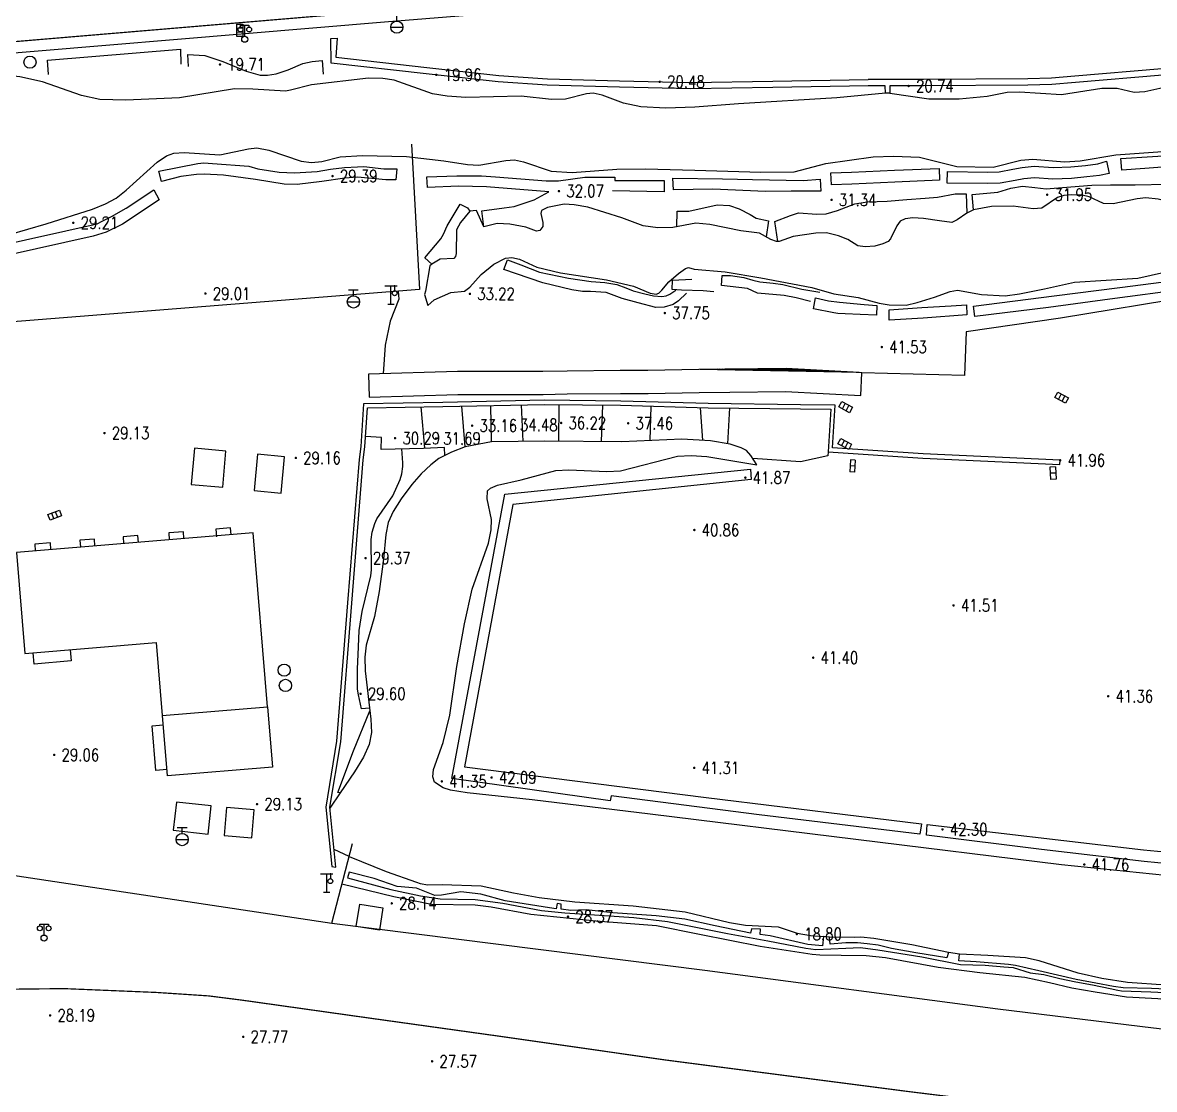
# Model space of a CAD drawing. Extents: x 404846 to 408477, y 3390929 to 3392894.
# Drawn here: x 406167.9 to 406260.6, y 3392261.7 to 3392349 of the extents above; entities that cross this region are included whole.
import ezdxf
from ezdxf.enums import TextEntityAlignment as Align

# ---------------------------------------------------------------- set-up
doc = ezdxf.new("R2010")
doc.units = 0
doc.header["$LTSCALE"] = 0.5
doc.header["$PDSIZE"] = 0.2
doc.layers.get('0').update_dxf_attribs({"linetype": 'CONTINUOUS'})
doc.layers.add('ASSIST', color=7, linetype='CONTINUOUS', plot=False)
for name, color, linetype in [('DLDW', 11, 'CONTINUOUS'), ('DLSS', 4, 'CONTINUOUS'), ('DMTZ', 3, 'CONTINUOUS'), ('FZTZ', 7, 'CONTINUOUS'), ('GCD', 1, 'CONTINUOUS'), ('GXYZ', 2, 'CONTINUOUS'), ('JMD', 6, 'CONTINUOUS'), ('SXSS', 5, 'CONTINUOUS'), ('ZBTZ', 3, 'CONTINUOUS')]:
    doc.layers.add(name, color=color, linetype=linetype)
doc.styles.add('HZ', font='rs.shx', dxfattribs={"width": 0.8, "bigfont": 'hztxt.shx'})
doc.linetypes.add('10411', pattern='A,2,[150,AAA.SHX,S=1,R=0,X=0,Y=1],2,[151,AAA.SHX,S=1,R=0,X=0,Y=3],1e-11', length=4)
doc.linetypes.add('10422', pattern='A,0.75,[150,AAA.SHX,S=0.5,R=0,X=0,Y=0.5],1.5,[177,AAA.SHX,S=1,R=0,X=0,Y=0.4],0.75', length=3)
doc.linetypes.add('1161', pattern='A,0,[149,AAA.SHX,S=0.15,R=0,X=0,Y=0],-1.6', length=1.6)
doc.linetypes.add('444', pattern='A,4.5,[145,AAA.SHX,S=1,R=0,X=0,Y=1],4.5,-0.5,[146,AAA.SHX,S=1,R=0,X=0,Y=0],-0.5', length=10)

# ---------------------------------------------------------------- blocks, each defined once
blk = doc.blocks.new('gc097')
for p, q in [((-0.7, 2), (-0.7, 2.3)), ((-0.7, 2.3), (0.7, 2.3)), ((0, 0.5), (0, 2.3)), ((0.7, 2.3), (0.7, 2))]:
    blk.add_line(p, q)
for centre, radius in [((-0.7, 1.6), 0.4), ((0.73, 1.6), 0.4), ((0, 0), 0.5)]:
    blk.add_circle(centre, radius)
blk = doc.blocks.new('gc063')
for p, q in [((-1, 3), (1, 3)), ((0, 0), (0, 3)), ((0.6, 3), (0.6, 2.2)), ((-0.5, 0), (0.5, 0))]:
    blk.add_line(p, q)
blk.add_circle((0.6, 1.8), 0.4)
blk.add_point((0.6, 3))
blk.add_point((0.6, 3))
blk = doc.blocks.new('GC200')
at = {"linetype": 'Continuous', "const_width": 0.2, "flags": 128}
blk.add_lwpolyline([(-0.1, 0, 1), (0.1, 0, 1)], format="xyb", close=True, dxfattribs=at)
blk = doc.blocks.new('gc188')
blk.add_circle((0, 0), 1)
blk = doc.blocks.new('gc041')
for p, q in [((-1, 0.5), (1, 0.5)), ((-1, -0.5), (-1, 0.5)), ((-0.33, 0.5), (-0.33, -0.5)), ((0.33, 0.5), (0.33, -0.5)), ((1, 0.5), (1, -0.5)), ((1, -0.5), (-1, -0.5))]:
    blk.add_line(p, q)
blk = doc.blocks.new('gc133')
for p, q in [((-0.8, 2), (0.8, 2)), ((0, 1), (0, 2)), ((-1, 0), (1, 0))]:
    blk.add_line(p, q)
blk.add_circle((0, 0), 1)

msp = doc.modelspace()

# ---------------------------------------------------------------- linework, layer by layer
at = {"layer": 'ASSIST', "linetype": 'Continuous', "elevation": 36.775, "flags": 128}
msp.add_lwpolyline([(406236.689, 3392320.345), (406230.474, 3392320.689), (406225.85, 3392320.635), (406223.331, 3392320.617), (406219.154, 3392320.532), (406216.895, 3392320.52), (406212.531, 3392320.483), (406210.556, 3392320.453), (406205.765, 3392320.452), (406203.554, 3392320.451), (406196.277, 3392320.23), (406196.334, 3392318.356), (406203.583, 3392318.576), (406205.766, 3392318.577), (406210.571, 3392318.578), (406212.554, 3392318.609), (406216.908, 3392318.645), (406219.178, 3392318.657), (406223.357, 3392318.742), (406225.868, 3392318.761), (406230.433, 3392318.814), (406236.585, 3392318.473), (406236.689, 3392320.345)], close=True, dxfattribs=at)
at = {"layer": 'ASSIST', "linetype": 'Continuous', "flags": 128}
for points, elevation in [([(406236.138, 3392313.193), (406235.753, 3392313.219)], 41.34), ([(406252.552, 3392312.631), (406252.083, 3392312.612)], 41.526)]:
    msp.add_lwpolyline(points, dxfattribs=dict(at, elevation=elevation))
at = {"layer": 'DLDW', "linetype": 'Continuous'}
for p, q in [((406235.753, 3392313.219), (406235.686, 3392312.221)), ((406236.138, 3392313.193), (406236.071, 3392312.195)), ((406236.104, 3392312.694), (406235.719, 3392312.72)), ((406252.083, 3392312.612), (406252.123, 3392311.613)), ((406252.552, 3392312.631), (406252.592, 3392311.632)), ((406236.071, 3392312.195), (406235.686, 3392312.221)), ((406252.572, 3392312.131), (406252.103, 3392312.112)), ((406252.592, 3392311.632), (406252.123, 3392311.613))]:
    msp.add_line(p, q, dxfattribs=at)
at = {"layer": 'DLSS', "linetype": 'Continuous', "const_width": 0.1, "flags": 128}
for points, elevation in [([(406197.492, 3392350.008), (406157.704, 3392346.659)], 19.271), ([(406127.997, 3392265.931), (406133.824, 3392266.555), (406141.687, 3392267.371), (406148.681, 3392268.137), (406156.836, 3392269.066), (406160.246, 3392269.463), (406165.452, 3392269.844), (406171.355, 3392269.908), (406178.901, 3392269.595)], 28.458), ([(406178.901, 3392269.595), (406183.187, 3392269.31), (406185.907, 3392268.964), (406196.479, 3392267.476)], 28.023), ([(406258.972, 3392259.202), (406240.451, 3392261.484), (406220.643, 3392264.056), (406207.23, 3392265.976), (406196.479, 3392267.476)], 27.357)]:
    msp.add_lwpolyline(points, dxfattribs=dict(at, elevation=elevation))
at = {"layer": 'DMTZ', "linetype": '10422', "flags": 128}
for points, elevation in [([(406170.053, 3392344.771), (406169.988, 3392345.957), (406180.877, 3392346.862), (406180.888, 3392345.627)], 19.88), ([(406181.516, 3392345.443), (406181.476, 3392346.425), (406182.86, 3392346.326), (406184.327, 3392345.832), (406186.241, 3392345.052), (406187.407, 3392344.72), (406187.996, 3392344.716), (406188.702, 3392344.833), (406189.702, 3392345.17), (406190.89, 3392345.683), (406191.647, 3392345.836), (406192.465, 3392345.93), (406192.562, 3392344.797)], 19.861), ([(406201.095, 3392335.53), (406201.038, 3392336.407), (406203.506, 3392336.487), (406205.518, 3392336.472), (406206.678, 3392336.39), (406210.836, 3392336.053), (406211.824, 3392336.079), (406213.982, 3392336.368), (406216.44, 3392336.375), (406216.45, 3392336.103), (406220.495, 3392336.081), (406220.491, 3392335.164), (406216.249, 3392335.241)], 31.491), ([(406205.729, 3392332.286), (406205.548, 3392333.6), (406207.37, 3392333.848), (406208.21, 3392333.963), (406209.833, 3392334.5), (406211.036, 3392335.152), (406205.944, 3392335.566), (406203.645, 3392335.63), (406201.095, 3392335.53)], 31.574), ([(406245.822, 3392333.687), (406245.71, 3392334.948), (406246.904, 3392335.062), (406247.824, 3392335.131), (406248.89, 3392335.458), (406249.833, 3392335.634), (406250.836, 3392335.524), (406251.778, 3392335.421), (406252.44, 3392335.468), (406255.511, 3392335.718), (406257.044, 3392335.749)], 31.955), ([(406257.044, 3392335.749), (406258.177, 3392335.725), (406259.068, 3392335.725), (406261.718, 3392335.804), (406261.734, 3392334.377)], 32.099), ([(406229.808, 3392331.089), (406229.549, 3392332.744), (406230.832, 3392333.216), (406231.48, 3392333.432), (406232.987, 3392333.339), (406233.748, 3392333.354), (406234.692, 3392333.629), (406236.102, 3392334.177), (406237.116, 3392334.354), (406238.75, 3392334.413), (406240.376, 3392334.526), (406241.859, 3392334.659), (406242.865, 3392334.725), (406244.309, 3392335.01), (406245.213, 3392334.994), (406245.268, 3392333.416)], 31.87), ([(406201.464, 3392329.246), (406200.882, 3392329.759), (406202.201, 3392331.325), (406202.415, 3392331.689), (406202.708, 3392332.382), (406203.772, 3392334.16), (406204.393, 3392333.844), (406204.575, 3392333.577)], 30.531), ([(406221.514, 3392332.3), (406221.558, 3392333.588), (406222.516, 3392333.583), (406224.83, 3392334.099), (406225.842, 3392334.035), (406226.636, 3392333.771), (406227.527, 3392333.316), (406228.033, 3392333.005), (406229.023, 3392332.796), (406228.841, 3392331.466)], 31.615), ([(406222.326, 3392326.879), (406221.662, 3392326.233), (406221.227, 3392325.942), (406220.483, 3392325.724), (406219.796, 3392325.69), (406218.358, 3392326.069), (406217.057, 3392326.441), (406215.745, 3392326.911), (406214.445, 3392327.007), (406213.787, 3392327.009), (406212.919, 3392327.149), (406210.541, 3392327.713), (406208.393, 3392328.457), (406207.364, 3392328.791), (406207.665, 3392329.6), (406208.757, 3392329.198), (406210.276, 3392328.59), (406212.658, 3392328.097), (406214.516, 3392327.827), (406215.624, 3392327.732), (406216.618, 3392327.576), (406217.342, 3392327.29), (406217.943, 3392327.066), (406218.915, 3392326.821), (406219.608, 3392326.64), (406220.294, 3392326.591), (406220.641, 3392326.637), (406220.96, 3392326.786), (406221.438, 3392327.1)], 37.405), ([(406232.47, 3392326.183), (406231.286, 3392326.476), (406230.323, 3392326.688), (406228.138, 3392326.868), (406227.303, 3392327.242), (406225.187, 3392327.501), (406225.249, 3392328.312), (406225.933, 3392328.311), (406227.005, 3392328.154), (406227.76, 3392327.917), (406228.334, 3392327.782), (406229.421, 3392327.677), (406230.194, 3392327.569), (406231.758, 3392327.202), (406233.251, 3392326.936)], 40.464), ([(406224.549, 3392326.981), (406223.692, 3392327.046), (406221.908, 3392327.121), (406221.143, 3392327.157), (406221.166, 3392327.925), (406222.743, 3392328.004)], 39.297), ([(406200.882, 3392314.161), (406200.582, 3392317.552)], 31.635), ([(406204.198, 3392314.294), (406203.904, 3392317.616)], 33.04), ([(406206.351, 3392314.68), (406206.29, 3392317.664)], 34.145), ([(406208.94, 3392314.716), (406208.811, 3392317.715)], 35.353), ([(406211.864, 3392314.733), (406211.895, 3392317.741)], 36.217), ([(406215.356, 3392314.708), (406215.463, 3392317.705)], 37.308), ([(406219.336, 3392314.797), (406219.416, 3392317.62)], 38.092), ([(406223.657, 3392314.801), (406223.477, 3392317.504)], 38.911), ([(406202.516, 3392313.568), (406202.492, 3392314.217), (406200.784, 3392314.157), (406197.299, 3392314.056), (406197.329, 3392315.048), (406196.038, 3392315.13)], 30.942), ([(406196.35, 3392292.877), (406195.7, 3392292.824), (406195.462, 3392293.973), (406195.38, 3392294.445), (406195.382, 3392296.07), (406195.456, 3392297.89), (406195.495, 3392299.229), (406195.745, 3392300.8), (406196.459, 3392303.715), (406196.512, 3392304.214), (406196.48, 3392306.685), (406196.565, 3392307.288), (406196.779, 3392308.012), (406196.962, 3392308.378), (406198.255, 3392310.278), (406198.874, 3392311.597), (406199.005, 3392312.06), (406199.083, 3392312.682), (406199.085, 3392312.978), (406198.995, 3392314.105)], 29.764), ([(406228.273, 3392284.152), (406216.134, 3392285.685), (406216.063, 3392285.28), (406203.096, 3392287.118), (406207.438, 3392310.415), (406227.554, 3392312.451), (406227.624, 3392311.614), (406208.098, 3392309.551), (406204.141, 3392288.086), (406223.927, 3392285.554)], 42.083), ([(406193.948, 3392285.931), (406193.764, 3392285.958), (406195.054, 3392289.395), (406196.373, 3392292.671)], 29.492), ([(406223.927, 3392285.554), (406236.432, 3392284.021), (406241.568, 3392283.401), (406241.423, 3392282.548), (406228.273, 3392284.152)], 42.161), ([(406232.609, 3392272.704), (406228.36, 3392273.355), (406223.386, 3392274.341), (406219.869, 3392275.056), (406214.891, 3392275.429), (406209.564, 3392275.975), (406206.309, 3392276.584), (406205.01, 3392276.752), (406201.418, 3392276.785), (406198.347, 3392277.418), (406194.097, 3392278.467)], 28.469)]:
    msp.add_lwpolyline(points, dxfattribs=dict(at, elevation=elevation))
at = {"layer": 'DMTZ', "linetype": '10411', "flags": 128}
for points, elevation in [([(406239.268, 3392338.084), (406241.404, 3392337.995), (406241.404, 3392337.995), (406244.455, 3392337.252), (406247.435, 3392337.196), (406249.7, 3392337.769), (406250.692, 3392337.848), (406253.265, 3392337.613), (406254.56, 3392337.711), (406257.47, 3392338.183), (406262.08, 3392338.532), (406265.082, 3392338.847), (406268.061, 3392338.782), (406269.89, 3392338.892), (406272.394, 3392339.189), (406275.561, 3392339.651), (406277.117, 3392339.59)], 31.334), ([(406109.392, 3392296.709), (406113.878, 3392297.579), (406120.612, 3392297.562), (406126.562, 3392297.689), (406133.995, 3392297.891), (406139.408, 3392298.159), (406141.172, 3392298.257), (406142.217, 3392298.423), (406142.814, 3392298.659), (406143.289, 3392299.114), (406143.524, 3392299.477), (406143.762, 3392300.09), (406144.134, 3392302.04), (406144.235, 3392303.663), (406144.179, 3392306.653), (406143.965, 3392314.089), (406144.26, 3392318.32), (406143.628, 3392318.949), (406143.374, 3392319.806), (406143.311, 3392320.801), (406143.497, 3392321.685), (406143.755, 3392322.284), (406144.039, 3392322.551), (406144.604, 3392322.849), (406147.181, 3392323.689), (406148.498, 3392324.37), (406149.17, 3392324.938), (406149.458, 3392325.356), (406149.541, 3392325.775), (406149.575, 3392327.029), (406149.738, 3392327.387), (406150.588, 3392327.779), (406152.603, 3392328.844), (406153.353, 3392329.142), (406154.922, 3392329.369), (406158.1, 3392329.706), (406160.533, 3392330.139), (406163.584, 3392330.824), (406166.872, 3392331.672), (406169.878, 3392332.554), (406173.657, 3392333.752), (406174.723, 3392334.181), (406175.603, 3392334.642), (406176.436, 3392335.298), (406178.954, 3392337.598), (406179.74, 3392338.112), (406180.34, 3392338.335), (406181.179, 3392338.386), (406184.087, 3392338.206), (406186.43, 3392338.691), (406187.117, 3392338.766), (406188.112, 3392338.581), (406190.769, 3392337.679), (406191.613, 3392337.554), (406192.456, 3392337.661), (406193.963, 3392338.039)], 28.123), ([(406193.963, 3392338.039), (406195.775, 3392338.145), (406199.39, 3392338.062), (406202.451, 3392337.707), (406204.384, 3392337.396), (406205.299, 3392337.344), (406207.512, 3392337.741), (406208.23, 3392337.784), (406208.972, 3392337.625), (406211.23, 3392336.861), (406212.965, 3392336.752), (406216.609, 3392337.008), (406218.968, 3392337.037), (406222.99, 3392336.928), (406228.407, 3392336.778), (406231.149, 3392336.815), (406233.717, 3392337.488), (406237.619, 3392338.04), (406239.268, 3392338.084)], 30.498), ([(406201.139, 3392325.854), (406201.645, 3392326.315), (406203.01, 3392326.933), (406204.147, 3392327.039), (406204.578, 3392327.37), (406205.492, 3392328.393), (406206.539, 3392329.248), (406207.49, 3392329.738), (406208.022, 3392329.774), (406208.634, 3392329.637), (406210.069, 3392329.007), (406212.009, 3392328.525), (406215.766, 3392327.97), (406217.97, 3392327.444), (406219.344, 3392326.862), (406219.819, 3392326.79), (406220.058, 3392326.868), (406220.31, 3392327.115), (406220.882, 3392327.787), (406221.67, 3392328.471), (406222.238, 3392328.878), (406222.491, 3392328.958), (406222.956, 3392328.827), (406225.487, 3392328.618), (406228.413, 3392328.11), (406232.588, 3392327.334), (406234.391, 3392326.818), (406236.368, 3392326.519), (406238.088, 3392326.041), (406238.908, 3392325.902), (406240.296, 3392325.891), (406241.215, 3392326.088), (406242.641, 3392326.542), (406243.918, 3392327.001), (406244.518, 3392327.117), (406246.485, 3392326.747), (406248.422, 3392326.657), (406249.602, 3392326.817), (406251.631, 3392327.233), (406254.086, 3392327.768), (406259.289, 3392328.104), (406262.565, 3392328.818), (406263.716, 3392328.981), (406267.087, 3392328.831), (406269.911, 3392328.912), (406271.883, 3392329.241), (406273.719, 3392329.929), (406274.429, 3392330.177)], 38.568), ([(406219.354, 3392284.197), (406209.682, 3392285.369), (406204.34, 3392285.946), (406203.001, 3392286.156), (406202.393, 3392286.355), (406201.686, 3392286.803), (406201.539, 3392287.24), (406201.608, 3392287.857), (406202.377, 3392290.064), (406202.922, 3392292.307), (406203.513, 3392296.292), (406204.13, 3392299.785), (406204.775, 3392302.613), (406206.091, 3392306.399), (406206.324, 3392307.49), (406206.35, 3392308.34), (406205.986, 3392310.033), (406206.02, 3392310.669), (406206.268, 3392310.898), (406206.847, 3392311.141), (406208.783, 3392311.576), (406211.616, 3392312.344), (406212.693, 3392312.407), (406215.803, 3392312.263), (406216.922, 3392312.304), (406221.582, 3392313.527), (406222.698, 3392313.574), (406223.984, 3392313.483), (406228.069, 3392312.811)], 41.368), ([(406268.997, 3392278.405), (406253.043, 3392280.054), (406219.354, 3392284.197)], 41.798)]:
    msp.add_lwpolyline(points, dxfattribs=dict(at, elevation=elevation))
at = {"layer": 'DMTZ', "linetype": '10422', "flags": 128}
for points, elevation in [([(406268.732, 3392337.447), (406263.73, 3392337.366), (406259.861, 3392337.073), (406257.963, 3392336.943), (406257.884, 3392337.888), (406263.087, 3392338.216), (406267.581, 3392338.458), (406268.743, 3392338.429), (406268.732, 3392337.447)], 31.865), ([(406179.09, 3392336.852), (406182.291, 3392337.474), (406182.785, 3392337.531), (406183.505, 3392337.482), (406186.457, 3392337.254), (406187.203, 3392337.039), (406188.965, 3392336.771), (406190.216, 3392336.712), (406192.078, 3392336.821), (406193.156, 3392337.033), (406194.319, 3392337.15), (406195.359, 3392337.205), (406195.883, 3392337.242), (406197.525, 3392337.048), (406198.586, 3392337.061), (406198.512, 3392336.155), (406197.688, 3392336.135), (406195.376, 3392336.362), (406194.33, 3392336.286), (406192.454, 3392336), (406190.425, 3392335.762), (406189.372, 3392335.803), (406187.011, 3392336.183), (406184.399, 3392336.518), (406182.812, 3392336.617), (406182.188, 3392336.578), (406180.91, 3392336.409), (406179.325, 3392336.02), (406179.09, 3392336.852)], 29.548), ([(406243.681, 3392336.822), (406246.99, 3392336.786), (406247.913, 3392336.812), (406249.054, 3392337.01), (406249.815, 3392337.159), (406250.792, 3392337.264), (406252.339, 3392337.148), (406253.792, 3392337.201), (406254.995, 3392337.334), (406256.003, 3392337.447), (406256.712, 3392337.667), (406256.924, 3392336.656), (406256.138, 3392336.516), (406255.099, 3392336.399), (406253.861, 3392336.262), (406252.32, 3392336.206), (406250.807, 3392336.32), (406249.956, 3392336.228), (406249.225, 3392336.085), (406248.007, 3392335.874), (406246.999, 3392335.846), (406243.671, 3392335.882), (406243.681, 3392336.822)], 31.894), ([(406243.048, 3392336.108), (406239.393, 3392335.96), (406235.864, 3392335.802), (406234.18, 3392335.739), (406234.144, 3392336.709), (406235.824, 3392336.772), (406239.352, 3392336.93), (406243.008, 3392337.079), (406243.048, 3392336.108)], 31.846), ([(406233.312, 3392335.22), (406230.897, 3392335.217), (406228.796, 3392335.191), (406224.462, 3392335.388), (406221.25, 3392335.336), (406221.185, 3392336.288), (406225.257, 3392336.238), (406227.723, 3392336.188), (406231.879, 3392336.097), (406233.264, 3392336.192), (406233.312, 3392335.22)], 31.663), ([(406179.137, 3392334.516), (406176.116, 3392332.509), (406174.773, 3392331.872), (406173.717, 3392331.546), (406159.53, 3392328.364), (406159.274, 3392329.225), (406164.859, 3392330.491), (406171.479, 3392331.975), (406174.041, 3392332.554), (406174.464, 3392332.75), (406175.211, 3392333.146), (406176.436, 3392333.822), (406178.678, 3392335.327), (406179.137, 3392334.516)], 29.73), ([(406245.824, 3392325.81), (406252.418, 3392326.641), (406257.814, 3392327.326), (406263.11, 3392328.021), (406263.188, 3392327.186), (406256.983, 3392326.363), (406251.956, 3392325.701), (406245.931, 3392324.949), (406245.824, 3392325.81)], 42.441), ([(406237.873, 3392325.071), (406236.541, 3392325.113), (406235.321, 3392325.18), (406234.717, 3392325.203), (406234.389, 3392325.245), (406232.708, 3392325.571), (406232.89, 3392326.474), (406233.955, 3392326.245), (406234.854, 3392326.129), (406236.868, 3392325.944), (406237.908, 3392325.863), (406237.873, 3392325.071)], 41.825), ([(406238.923, 3392325.5), (406241.584, 3392325.682), (406243.994, 3392325.839), (406245.25, 3392325.91), (406245.279, 3392325.093), (406241.697, 3392324.822), (406238.907, 3392324.646), (406238.923, 3392325.5)], 42.408), ([(406264.268, 3392279.872), (406259.813, 3392280.319), (406251.4, 3392281.313), (406241.98, 3392282.472), (406242.035, 3392283.337), (406253.21, 3392282.036), (406259.747, 3392281.283), (406264.344, 3392280.835), (406264.268, 3392279.872)], 42.094)]:
    msp.add_lwpolyline(points, close=True, dxfattribs=dict(at, elevation=elevation))
at = {"layer": 'FZTZ', "linetype": 'Continuous', "flags": 128}
for points, elevation in [([(406184.331, 3392310.971), (406184.596, 3392313.931), (406182.021, 3392314.161), (406181.756, 3392311.201), (406184.331, 3392310.971)], 29.755), ([(406189.126, 3392310.497), (406189.391, 3392313.473), (406187.169, 3392313.67), (406186.904, 3392310.695), (406189.126, 3392310.497)], 29.703), ([(406183.388, 3392284.874), (406180.532, 3392285.188), (406180.278, 3392282.873), (406183.133, 3392282.559), (406183.388, 3392284.874)], 29.59), ([(406184.442, 3392282.457), (406186.717, 3392282.264), (406186.911, 3392284.553), (406184.636, 3392284.746), (406184.442, 3392282.457)], 29.627)]:
    msp.add_lwpolyline(points, close=True, dxfattribs=dict(at, elevation=elevation))
at = {"layer": 'JMD', "linetype": 'Continuous'}
for p, q in [((406225.85, 3392320.635), (406223.331, 3392320.617)), ((406236.465, 3392320.357), (406223.422, 3392320.618)), ((406235.966, 3392320.385), (406223.624, 3392320.619)), ((406235.466, 3392320.413), (406223.827, 3392320.621)), ((406234.967, 3392320.44), (406224.029, 3392320.622)), ((406234.468, 3392320.468), (406224.231, 3392320.623)), ((406233.969, 3392320.496), (406224.434, 3392320.625)), ((406233.469, 3392320.523), (406224.636, 3392320.626)), ((406232.97, 3392320.551), (406224.838, 3392320.628)), ((406232.471, 3392320.578), (406225.041, 3392320.629)), ((406231.972, 3392320.606), (406225.243, 3392320.631)), ((406231.472, 3392320.634), (406225.445, 3392320.632)), ((406230.973, 3392320.661), (406225.648, 3392320.634)), ((406230.474, 3392320.689), (406225.85, 3392320.635)), ((406236.689, 3392320.345), (406230.474, 3392320.689))]:
    msp.add_line(p, q, dxfattribs=at)
at = {"layer": 'JMD', "linetype": '444', "flags": 128}
for points, elevation in [([(406199.784, 3392339.072), (406200.438, 3392327.171), (406157.522, 3392323.767), (406148.514, 3392318.441), (406149.335, 3392291.073)], 31.317), ([(406149.335, 3392291.073), (406149.533, 3392281.9), (406168.053, 3392279.068)], 31.559), ([(406168.053, 3392279.068), (406193.275, 3392275.265), (406194.95, 3392281.79)], 31.568)]:
    msp.add_lwpolyline(points, dxfattribs=dict(at, elevation=elevation))
at = {"layer": 'JMD', "linetype": 'Continuous', "flags": 128}
for points, elevation in [([(406185.016, 3392307.081), (406184.97, 3392307.64), (406183.775, 3392307.542), (406183.826, 3392306.922)], 33.899), ([(406173.864, 3392306.164), (406173.818, 3392306.723), (406172.623, 3392306.624), (406172.669, 3392306.065)], 33.836), ([(406177.43, 3392306.457), (406177.384, 3392307.016), (406176.164, 3392306.916), (406176.21, 3392306.357)], 33.836), ([(406181.159, 3392306.764), (406181.113, 3392307.323), (406179.906, 3392307.224), (406179.952, 3392306.664)], 33.861), ([(406170.266, 3392305.867), (406170.22, 3392306.427), (406168.936, 3392306.321), (406168.982, 3392305.762)], 33.836), ([(406171.842, 3392297.668), (406171.918, 3392296.742), (406168.883, 3392296.493), (406168.807, 3392297.418)], 32.619), ([(406188.009, 3392292.978), (406188.415, 3392288.048), (406179.806, 3392287.34), (406179.401, 3392292.27)], 34.6), ([(406179.764, 3392287.852), (406178.852, 3392287.777), (406178.552, 3392291.428), (406179.464, 3392291.503)], 33.154)]:
    msp.add_lwpolyline(points, dxfattribs=dict(at, elevation=elevation))
for points, elevation in [([(406188.009, 3392292.978), (406186.837, 3392307.231), (406167.446, 3392305.635), (406168.127, 3392297.362), (406178.881, 3392298.247), (406179.373, 3392292.267), (406188.009, 3392292.978)], 37.844), ([(406197.458, 3392276.521), (406197.165, 3392274.694), (406195.271, 3392274.998), (406195.564, 3392276.825), (406197.458, 3392276.521)], 30.451)]:
    msp.add_lwpolyline(points, close=True, dxfattribs=dict(at, elevation=elevation))
at = {"layer": 'SXSS', "linetype": 'Continuous', "flags": 128}
for points, elevation in [([(406237.212, 3392343.84), (406229.399, 3392343.707), (406222.684, 3392343.593), (406216.827, 3392343.732), (406210.903, 3392343.889), (406206.905, 3392344.164), (406201.001, 3392344.839), (406193.203, 3392345.702), (406193.175, 3392347.71), (406193.713, 3392347.759), (406193.595, 3392346.185), (406201.06, 3392345.359), (406206.953, 3392344.686), (406210.928, 3392344.412), (406216.84, 3392344.256), (406222.686, 3392344.117), (406229.39, 3392344.231), (406237.203, 3392344.364)], 20.184), ([(406278.768, 3392345.824), (406274.94, 3392346.149), (406272.806, 3392346.133), (406268.816, 3392345.819), (406261.258, 3392345.245), (406254.123, 3392344.648), (406252.204, 3392344.471), (406250.271, 3392344.43), (406241.737, 3392344.358), (406237.203, 3392344.364)], 21.301), ([(406278.723, 3392345.302), (406274.92, 3392345.625), (406272.829, 3392345.61), (406268.856, 3392345.297), (406261.299, 3392344.723), (406254.169, 3392344.126), (406252.234, 3392343.948), (406250.279, 3392343.906), (406241.739, 3392343.834), (406238.979, 3392343.837), (406238.982, 3392343.235), (406238.606, 3392343.239), (406238.598, 3392343.838), (406237.202, 3392343.84)], 21.119), ([(406229.183, 3392274.219), (406228.357, 3392274.332), (406228.373, 3392274.766), (406227.642, 3392274.815), (406227.546, 3392274.442), (406224.655, 3392275.041), (406222.192, 3392275.6), (406219.829, 3392275.878), (406216.292, 3392276.119), (406214.104, 3392276.356), (406212.85, 3392276.305), (406212.053, 3392276.402), (406212.063, 3392276.822), (406211.729, 3392276.884), (406211.645, 3392276.452), (406211.104, 3392276.518), (406207.459, 3392277.103), (406205.474, 3392277.64), (406203.834, 3392277.833), (406202.259, 3392277.557), (406201.703, 3392277.539), (406200.201, 3392278.139), (406198.606, 3392278.281), (406196.727, 3392278.922), (406194.676, 3392279.453), (406194.552, 3392278.975), (406198.107, 3392278.034), (406200.529, 3392277.504), (406202.128, 3392277.265), (406204.999, 3392277.204), (406207.266, 3392276.911), (406210.439, 3392276.313), (406212.354, 3392276.116), (406217.996, 3392275.72), (406220.759, 3392275.401), (406225.672, 3392274.431), (406228.973, 3392273.818)], 28.402), ([(406228.973, 3392273.818), (406232.103, 3392273.23), (406232.912, 3392273.125), (406235.365, 3392273.209), (406236.581, 3392273.265), (406237.992, 3392273.079), (406241.582, 3392272.504), (406244.77, 3392271.89), (406246.77, 3392271.823), (406248.3, 3392271.703), (406249.085, 3392271.628), (406250.473, 3392271.209), (406251.573, 3392271.055), (406252.891, 3392270.729), (406254.2, 3392270.467)], 27.95), ([(406254.226, 3392270.662), (406251.186, 3392271.367), (406249.265, 3392271.812), (406248.696, 3392271.893), (406246.043, 3392272.108), (406244.615, 3392272.197), (406244.673, 3392272.738), (406243.768, 3392272.876), (406243.627, 3392272.434), (406241.101, 3392272.828), (406239.108, 3392273.205), (406238.004, 3392273.459), (406237.128, 3392273.588), (406236.316, 3392273.655), (406235.355, 3392273.645), (406234.087, 3392273.539), (406234.028, 3392274.132), (406233.544, 3392274.174), (406233.461, 3392273.408), (406232.262, 3392273.518), (406229.183, 3392274.219)], 28.107), ([(406262.776, 3392269.815), (406260.393, 3392269.905), (406258.095, 3392269.969), (406257.298, 3392270.081), (406255.836, 3392270.362), (406254.226, 3392270.662)], 27.446), ([(406254.2, 3392270.467), (406255.58, 3392270.215), (406257.029, 3392269.93), (406257.643, 3392269.781), (406257.948, 3392269.731), (406260.358, 3392269.64), (406262.652, 3392269.523)], 27.299)]:
    msp.add_lwpolyline(points, dxfattribs=dict(at, elevation=elevation))
at = {"layer": 'SXSS', "linetype": 'Continuous', "elevation": 35.103, "flags": 128}
msp.add_lwpolyline([(406252.92, 3392313.182), (406241.699, 3392313.697), (406241.705, 3392313.697), (406234.271, 3392314.185), (406234.483, 3392317.684), (406231.653, 3392317.732), (406224.101, 3392317.823), (406216.93, 3392318.027), (406210.691, 3392318.09), (406202.352, 3392317.921), (406195.87, 3392317.802), (406195.649, 3392314.307), (406195.506, 3392313.249), (406194.562, 3392301.501), (406193.663, 3392290.163), (406192.763, 3392284.772), (406193.274, 3392279.923), (406193.594, 3392279.861), (406193.102, 3392284.762), (406193.997, 3392290.122), (406194.897, 3392301.474), (406195.84, 3392313.213), (406195.984, 3392314.274), (406196.186, 3392317.472), (406202.359, 3392317.585), (406210.693, 3392317.753), (406216.924, 3392317.691), (406224.094, 3392317.486), (406231.648, 3392317.396), (406234.126, 3392317.354), (406233.914, 3392313.871), (406241.683, 3392313.361), (406252.905, 3392312.846), (406252.92, 3392313.182)], close=True, dxfattribs=at)
at = {"layer": 'ZBTZ', "linetype": '1161', "flags": 128}
for points, elevation in [([(406241.299, 3392352.724), (406218.909, 3392350.785), (406197.571, 3392349.072), (406157.783, 3392345.722), (406114.128, 3392341.899), (406071.435, 3392338.298), (406032.315, 3392335.109), (406026.908, 3392334.749)], 19.37), ([(406191.589, 3392343.927), (406189.871, 3392343.502), (406189.476, 3392343.399), (406186.805, 3392343.586), (406185.288, 3392343.59), (406180.794, 3392342.855), (406176.396, 3392342.665), (406174.257, 3392342.722), (406172.769, 3392343.068), (406169.57, 3392344.177), (406167.72, 3392344.587), (406166.004, 3392344.782), (406164.509, 3392344.594), (406161.688, 3392343.86), (406157.441, 3392342.86), (406154.482, 3392342.527), (406152.502, 3392342.147), (406151.694, 3392341.885), (406151.184, 3392341.631), (406149.93, 3392340.718), (406149.545, 3392340.677), (406149.085, 3392340.773), (406146.887, 3392341.623), (406146.482, 3392341.655), (406146.263, 3392341.59), (406145.09, 3392340.291), (406144.769, 3392340.121), (406144.478, 3392340.198), (406143.472, 3392340.758), (406142.424, 3392340.792), (406142.136, 3392339.437), (406142.196, 3392334.637), (406142.426, 3392331.674), (406142.715, 3392329.674), (406142.706, 3392328.612), (406142.175, 3392327.056), (406141.205, 3392325.94)], 20.224), ([(406234.634, 3392342.864), (406226.581, 3392342.379), (406222.986, 3392342.101), (406220.611, 3392342.028), (406218.565, 3392342.137), (406217.144, 3392342.432), (406215.417, 3392343.094), (406214.679, 3392343.256), (406214.123, 3392343.191), (406212.408, 3392342.743), (406211.253, 3392342.738), (406208.781, 3392343), (406204.253, 3392342.9), (406202.72, 3392343.01), (406201.517, 3392343.194), (406198.379, 3392344.303), (406197.447, 3392344.46), (406196.272, 3392344.463), (406191.589, 3392343.927)], 20.607), ([(406238.982, 3392343.235), (406242.157, 3392342.792), (406244.662, 3392342.783), (406246.956, 3392343.003), (406248.587, 3392343.332), (406249.587, 3392343.364), (406253.021, 3392343.137), (406256.33, 3392343.651), (406257.583, 3392343.668), (406258.989, 3392343.336), (406259.855, 3392343.38), (406261.815, 3392343.826), (406262.51, 3392343.915), (406264.469, 3392343.693), (406265.203, 3392343.688), (406266.785, 3392344.099), (406268.845, 3392343.868), (406270.123, 3392344.228), (406270.582, 3392344.146), (406271.803, 3392343.713), (406272.211, 3392343.717), (406272.594, 3392343.948), (406273.088, 3392344.28), (406273.663, 3392344.385), (406274.953, 3392344.343), (406276.353, 3392344.589), (406276.82, 3392344.476), (406277.941, 3392344.02), (406279.6, 3392343.915)], 21.769), ([(406238.606, 3392343.239), (406234.634, 3392342.864)], 20.683), ([(406274.899, 3392334.876), (406273.594, 3392334.834), (406270.553, 3392334.422), (406267.828, 3392334.471), (406266.709, 3392334.291), (406265.424, 3392333.564), (406264.972, 3392333.393), (406264.208, 3392333.494), (406262.587, 3392334.136), (406261.734, 3392334.377), (406260.937, 3392334.552), (406259.94, 3392334.675), (406259.223, 3392334.602), (406257.253, 3392334.195), (406256.461, 3392334.212), (406255.289, 3392334.753), (406254.726, 3392334.882), (406253.887, 3392334.923), (406253.235, 3392334.859), (406252.711, 3392334.709), (406251.427, 3392333.832), (406250.71, 3392333.764), (406249.068, 3392334.004), (406247.299, 3392333.973), (406245.822, 3392333.687), (406245.268, 3392333.416), (406244.487, 3392332.864), (406244.042, 3392332.645), (406243.046, 3392332.796), (406241.735, 3392332.99), (406240.849, 3392333.032), (406240.237, 3392332.967), (406239.804, 3392332.776), (406239.539, 3392332.394), (406239.027, 3392331.329), (406238.829, 3392331.096), (406238.405, 3392330.893), (406237.736, 3392330.715), (406236.942, 3392330.665), (406236.361, 3392330.745), (406235.539, 3392331.258), (406234.758, 3392331.562), (406233.779, 3392331.797), (406232.908, 3392331.79), (406231.046, 3392331.496), (406229.903, 3392331.089), (406229.681, 3392331.089), (406229.217, 3392331.248), (406228.308, 3392331.773), (406226.774, 3392331.975), (406224.232, 3392332.497), (406223.084, 3392332.598), (406221.199, 3392332.24), (406219.974, 3392332.222), (406218.778, 3392332.367), (406217.031, 3392333.025), (406214.226, 3392333.899), (406213.11, 3392334.108), (406212.301, 3392334.151), (406210.927, 3392333.886), (406210.446, 3392333.635), (406210.382, 3392333.379), (406210.555, 3392332.641), (406210.552, 3392332.334), (406210.298, 3392331.988), (406210.029, 3392331.939), (406209.164, 3392332.258), (406207.837, 3392332.521), (406206.796, 3392332.573), (406205.729, 3392332.286), (406205.129, 3392333.649), (406204.575, 3392333.577), (406203.796, 3392332.654), (406203.491, 3392332.064), (406203.456, 3392330.12), (406203.395, 3392329.859), (406203.271, 3392329.704), (406202.136, 3392329.643), (406201.464, 3392329.246), (406201.308, 3392329.117), (406200.941, 3392327.03), (406200.853, 3392326.75), (406201.139, 3392325.854)], 31.947), ([(406198.689, 3392327.032), (406198.76, 3392326.373), (406198.048, 3392324.571), (406197.626, 3392322.609), (406197.476, 3392320.266)], 29.405), ([(406263.892, 3392326.619), (406252.938, 3392324.811), (406245.223, 3392323.69), (406245.095, 3392320.113), (406236.689, 3392320.345)], 41.916), ([(406225.699, 3392314.521), (406225.867, 3392317.465)], 39.408), ([(406228.069, 3392312.811), (406227.59, 3392313.573), (406227.234, 3392313.977), (406226.793, 3392314.207), (406225.891, 3392314.489), (406224.275, 3392314.761), (406221.945, 3392314.91), (406217.018, 3392314.697), (406210.721, 3392314.741), (406206.351, 3392314.68), (406204.198, 3392314.294), (406203.073, 3392313.855), (406202.027, 3392313.315), (406201.371, 3392312.814), (406200.586, 3392312.068), (406199.815, 3392311.19), (406198.952, 3392310.032), (406198.302, 3392308.995), (406197.877, 3392308.073), (406197.686, 3392307.097), (406197.509, 3392305.067), (406197.156, 3392302.439), (406196.751, 3392300.394), (406196.079, 3392298.032), (406195.982, 3392297.063), (406196.006, 3392295.948), (406196.451, 3392291.968), (406196.518, 3392290.875), (406196.322, 3392289.914), (406195.855, 3392288.869), (406195.134, 3392287.662), (406193.948, 3392285.931), (406193.11, 3392284.681)], 32.624), ([(406233.914, 3392313.871), (406233.905, 3392313.536), (406231.645, 3392313.057), (406227.738, 3392313.338)], 40.994), ([(406194.679, 3392280.733), (406193.449, 3392281.302)], 29.089), ([(406194.679, 3392280.733), (406197.723, 3392279.489), (406200.197, 3392278.621), (406200.516, 3392278.505), (406201.143, 3392278.42), (406202.305, 3392278.449), (406205.491, 3392278.334), (406208.156, 3392277.743), (406210.252, 3392277.384), (406213.164, 3392277.013), (406217.96, 3392276.677), (406222.211, 3392276.207), (406225.848, 3392275.336), (406227.144, 3392275.114), (406229.836, 3392274.96), (406231.391, 3392274.454), (406232.471, 3392274.267), (406233.544, 3392274.174)], 28.502), ([(406193.275, 3392275.265), (406223.813, 3392271.409), (406247.806, 3392268.244), (406260.559, 3392266.71), (406296.912, 3392262.47), (406302.739, 3392261.815)], 27.539), ([(406243.768, 3392272.876), (406240.773, 3392273.501), (406237.672, 3392274.026), (406236.586, 3392274.115), (406236.045, 3392274.097), (406234.028, 3392274.132)], 28.12), ([(406253.873, 3392269.932), (406252.043, 3392270.371), (406250.036, 3392270.807), (406246.349, 3392271.206), (406242.93, 3392271.649), (406238.616, 3392272.419), (406237.024, 3392272.604), (406234.992, 3392272.623), (406233.237, 3392272.66), (406232.609, 3392272.704)], 27.907), ([(406264.359, 3392270.096), (406261.576, 3392270.18), (406258.449, 3392270.419), (406256.322, 3392270.742), (406254.394, 3392271.161), (406251.21, 3392272.193), (406250.084, 3392272.437), (406247.007, 3392272.623), (406244.673, 3392272.738)], 27.918), ([(406304.224, 3392264.881), (406303.33, 3392264.866), (406299.293, 3392265.214), (406297.465, 3392265.418), (406293.808, 3392265.969), (406291.332, 3392265.851), (406290.763, 3392265.877), (406290.099, 3392266.087), (406289.454, 3392266.445), (406288.686, 3392266.65), (406281.913, 3392268.088), (406280.326, 3392268.359), (406279.2, 3392268.344), (406276.609, 3392268.371), (406276.051, 3392268.458), (406274.593, 3392268.805), (406272.557, 3392269.207), (406271.889, 3392269.265), (406271.487, 3392269.2), (406270.275, 3392268.817), (406269.881, 3392268.775), (406267.509, 3392268.824), (406265.196, 3392268.65), (406264.032, 3392268.714), (406260.935, 3392269.084), (406258.363, 3392269.198), (406255.79, 3392269.62), (406253.873, 3392269.932)], 27.189)]:
    msp.add_lwpolyline(points, dxfattribs=dict(at, elevation=elevation))

# ---------------------------------------------------------------- block references
at = {"layer": 'DLDW', "linetype": 'Continuous', "xscale": 0.5, "yscale": 0.5}
for p in [(406186.133, 3392347.662, 19.604), (406169.704, 3392274.043, 31.36)]:
    msp.add_blockref('gc097', p, dxfattribs=at)
at = {"layer": 'DLSS', "linetype": 'Continuous', "xscale": 0.5, "yscale": 0.5}
for p in [(406198.114, 3392325.961, 29.348), (406192.847, 3392277.815, 29.291)]:
    msp.add_blockref('gc063', p, dxfattribs=at)
at = {"layer": 'GCD', "linetype": 'Continuous'}
ref = msp.add_blockref('GC200', (406184.109, 3392345.602, 19.71), dxfattribs=dict(at, xscale=0.5, yscale=0.5, zscale=0.5))
ref.add_attrib('height', '19.71', dxfattribs={"linetype": 'Continuous', "height": 1, "style": 'HZ', "width": 0.8}).set_placement((406184.709, 3392345.602, 19.71), align=Align.MIDDLE_LEFT)
ref = msp.add_blockref('GC200', (406201.836, 3392344.743, 19.963), dxfattribs=dict(at, xscale=0.5, yscale=0.5, zscale=0.5))
ref.add_attrib('height', '19.96', dxfattribs={"linetype": 'Continuous', "height": 1, "style": 'HZ', "width": 0.8}).set_placement((406202.436, 3392344.743, 19.963), align=Align.MIDDLE_LEFT)
ref = msp.add_blockref('GC200', (406220.128, 3392344.178, 20.476), dxfattribs=dict(at, xscale=0.5, yscale=0.5, zscale=0.5))
ref.add_attrib('height', '20.48', dxfattribs={"linetype": 'Continuous', "height": 1, "style": 'HZ', "width": 0.8}).set_placement((406220.728, 3392344.178, 20.476), align=Align.MIDDLE_LEFT)
ref = msp.add_blockref('GC200', (406240.516, 3392343.835, 20.739), dxfattribs=dict(at, xscale=0.5, yscale=0.5, zscale=0.5))
ref.add_attrib('height', '20.74', dxfattribs={"linetype": 'Continuous', "height": 1, "style": 'HZ', "width": 0.8}).set_placement((406241.116, 3392343.835, 20.739), align=Align.MIDDLE_LEFT)
ref = msp.add_blockref('GC200', (406193.331, 3392336.458, 29.388), dxfattribs=dict(at, xscale=0.5, yscale=0.5, zscale=0.5))
ref.add_attrib('height', '29.39', dxfattribs={"linetype": 'Continuous', "height": 1, "style": 'HZ', "width": 0.8}).set_placement((406193.931, 3392336.458, 29.388), align=Align.MIDDLE_LEFT)
ref = msp.add_blockref('GC200', (406211.87, 3392335.227, 32.065), dxfattribs=dict(at, xscale=0.5, yscale=0.5, zscale=0.5))
ref.add_attrib('height', '32.07', dxfattribs={"linetype": 'Continuous', "height": 1, "style": 'HZ', "width": 0.8}).set_placement((406212.47, 3392335.227, 32.065), align=Align.MIDDLE_LEFT)
ref = msp.add_blockref('GC200', (406234.197, 3392334.508, 31.339), dxfattribs=dict(at, xscale=0.5, yscale=0.5, zscale=0.5))
ref.add_attrib('height', '31.34', dxfattribs={"linetype": 'Continuous', "height": 1, "style": 'HZ', "width": 0.8}).set_placement((406234.797, 3392334.508, 31.339), align=Align.MIDDLE_LEFT)
ref = msp.add_blockref('GC200', (406251.857, 3392334.929, 31.947), dxfattribs=dict(at, xscale=0.5, yscale=0.5, zscale=0.5))
ref.add_attrib('height', '31.95', dxfattribs={"linetype": 'Continuous', "height": 1, "style": 'HZ', "width": 0.8}).set_placement((406252.457, 3392334.929, 31.947), align=Align.MIDDLE_LEFT)
ref = msp.add_blockref('GC200', (406172.093, 3392332.629, 29.214), dxfattribs=dict(at, xscale=0.5, yscale=0.5, zscale=0.5))
ref.add_attrib('height', '29.21', dxfattribs={"linetype": 'Continuous', "height": 1, "style": 'HZ', "width": 0.8}).set_placement((406172.693, 3392332.629, 29.214), align=Align.MIDDLE_LEFT)
ref = msp.add_blockref('GC200', (406182.914, 3392326.833, 29.005), dxfattribs=dict(at, xscale=0.5, yscale=0.5, zscale=0.5))
ref.add_attrib('height', '29.01', dxfattribs={"linetype": 'Continuous', "height": 1, "style": 'HZ', "width": 0.8}).set_placement((406183.514, 3392326.833, 29.005), align=Align.MIDDLE_LEFT)
ref = msp.add_blockref('GC200', (406204.578, 3392326.807, 33.224), dxfattribs=dict(at, xscale=0.5, yscale=0.5, zscale=0.5))
ref.add_attrib('height', '33.22', dxfattribs={"linetype": 'Continuous', "height": 1, "style": 'HZ', "width": 0.8}).set_placement((406205.178, 3392326.807, 33.224), align=Align.MIDDLE_LEFT)
ref = msp.add_blockref('GC200', (406220.539, 3392325.24, 37.75), dxfattribs=dict(at, xscale=0.5, yscale=0.5, zscale=0.5))
ref.add_attrib('height', '37.75', dxfattribs={"linetype": 'Continuous', "height": 1, "style": 'HZ', "width": 0.8}).set_placement((406221.139, 3392325.24, 37.75), align=Align.MIDDLE_LEFT)
ref = msp.add_blockref('GC200', (406238.314, 3392322.453, 41.532), dxfattribs=dict(at, xscale=0.5, yscale=0.5, zscale=0.5))
ref.add_attrib('height', '41.53', dxfattribs={"linetype": 'Continuous', "height": 1, "style": 'HZ', "width": 0.8}).set_placement((406238.914, 3392322.453, 41.532), align=Align.MIDDLE_LEFT)
ref = msp.add_blockref('GC200', (406204.756, 3392316.013, 33.157), dxfattribs=dict(at, xscale=0.5, yscale=0.5, zscale=0.5))
ref.add_attrib('height', '33.16', dxfattribs={"linetype": 'Continuous', "height": 1, "style": 'HZ', "width": 0.8}).set_placement((406205.356, 3392316.013, 33.157), align=Align.MIDDLE_LEFT)
ref = msp.add_blockref('GC200', (406208.075, 3392316.076, 34.482), dxfattribs=dict(at, xscale=0.5, yscale=0.5, zscale=0.5))
ref.add_attrib('height', '34.48', dxfattribs={"linetype": 'Continuous', "height": 1, "style": 'HZ', "width": 0.8}).set_placement((406208.675, 3392316.076, 34.482), align=Align.MIDDLE_LEFT)
ref = msp.add_blockref('GC200', (406212.051, 3392316.236, 36.215), dxfattribs=dict(at, xscale=0.5, yscale=0.5, zscale=0.5))
ref.add_attrib('height', '36.22', dxfattribs={"linetype": 'Continuous', "height": 1, "style": 'HZ', "width": 0.8}).set_placement((406212.651, 3392316.236, 36.215), align=Align.MIDDLE_LEFT)
ref = msp.add_blockref('GC200', (406217.535, 3392316.207, 37.464), dxfattribs=dict(at, xscale=0.5, yscale=0.5, zscale=0.5))
ref.add_attrib('height', '37.46', dxfattribs={"linetype": 'Continuous', "height": 1, "style": 'HZ', "width": 0.8}).set_placement((406218.135, 3392316.207, 37.464), align=Align.MIDDLE_LEFT)
ref = msp.add_blockref('GC200', (406174.644, 3392315.408, 29.132), dxfattribs=dict(at, xscale=0.5, yscale=0.5, zscale=0.5))
ref.add_attrib('height', '29.13', dxfattribs={"linetype": 'Continuous', "height": 1, "style": 'HZ', "width": 0.8}).set_placement((406175.244, 3392315.408, 29.132), align=Align.MIDDLE_LEFT)
ref = msp.add_blockref('GC200', (406198.449, 3392314.988, 30.286), dxfattribs=dict(at, xscale=0.5, yscale=0.5, zscale=0.5))
ref.add_attrib('height', '30.29', dxfattribs={"linetype": 'Continuous', "height": 1, "style": 'HZ', "width": 0.8}).set_placement((406199.049, 3392314.988, 30.286), align=Align.MIDDLE_LEFT)
ref = msp.add_blockref('GC200', (406201.792, 3392314.964, 31.694), dxfattribs=dict(at, xscale=0.5, yscale=0.5, zscale=0.5))
ref.add_attrib('height', '31.69', dxfattribs={"linetype": 'Continuous', "height": 1, "style": 'HZ', "width": 0.8}).set_placement((406202.392, 3392314.964, 31.694), align=Align.MIDDLE_LEFT)
ref = msp.add_blockref('GC200', (406190.317, 3392313.373, 29.157), dxfattribs=dict(at, xscale=0.5, yscale=0.5, zscale=0.5))
ref.add_attrib('height', '29.16', dxfattribs={"linetype": 'Continuous', "height": 1, "style": 'HZ', "width": 0.8}).set_placement((406190.917, 3392313.373, 29.157), align=Align.MIDDLE_LEFT)
ref = msp.add_blockref('GC200', (406252.92, 3392313.182, 41.964), dxfattribs=dict(at, xscale=0.5, yscale=0.5, zscale=0.5))
ref.add_attrib('height', '41.96', dxfattribs={"linetype": 'Continuous', "height": 1, "style": 'HZ', "width": 0.8}).set_placement((406253.52, 3392313.182, 41.964), align=Align.MIDDLE_LEFT)
ref = msp.add_blockref('GC200', (406227.136, 3392311.752, 41.869), dxfattribs=dict(at, xscale=0.5, yscale=0.5, zscale=0.5))
ref.add_attrib('height', '41.87', dxfattribs={"linetype": 'Continuous', "height": 1, "style": 'HZ', "width": 0.8}).set_placement((406227.736, 3392311.752, 41.869), align=Align.MIDDLE_LEFT)
ref = msp.add_blockref('GC200', (406222.957, 3392307.471, 40.862), dxfattribs=dict(at, xscale=0.5, yscale=0.5, zscale=0.5))
ref.add_attrib('height', '40.86', dxfattribs={"linetype": 'Continuous', "height": 1, "style": 'HZ', "width": 0.8}).set_placement((406223.557, 3392307.471, 40.862), align=Align.MIDDLE_LEFT)
ref = msp.add_blockref('GC200', (406196.031, 3392305.165, 29.368), dxfattribs=dict(at, xscale=0.5, yscale=0.5, zscale=0.5))
ref.add_attrib('height', '29.37', dxfattribs={"linetype": 'Continuous', "height": 1, "style": 'HZ', "width": 0.8}).set_placement((406196.631, 3392305.165, 29.368), align=Align.MIDDLE_LEFT)
ref = msp.add_blockref('GC200', (406244.191, 3392301.292, 41.511), dxfattribs=dict(at, xscale=0.5, yscale=0.5, zscale=0.5))
ref.add_attrib('height', '41.51', dxfattribs={"linetype": 'Continuous', "height": 1, "style": 'HZ', "width": 0.8}).set_placement((406244.791, 3392301.292, 41.511), align=Align.MIDDLE_LEFT)
ref = msp.add_blockref('GC200', (406232.696, 3392297.013, 41.404), dxfattribs=dict(at, xscale=0.5, yscale=0.5, zscale=0.5))
ref.add_attrib('height', '41.40', dxfattribs={"linetype": 'Continuous', "height": 1, "style": 'HZ', "width": 0.8}).set_placement((406233.296, 3392297.013, 41.404), align=Align.MIDDLE_LEFT)
ref = msp.add_blockref('GC200', (406195.625, 3392294.056, 29.599), dxfattribs=dict(at, xscale=0.5, yscale=0.5, zscale=0.5))
ref.add_attrib('height', '29.60', dxfattribs={"linetype": 'Continuous', "height": 1, "style": 'HZ', "width": 0.8}).set_placement((406196.225, 3392294.056, 29.599), align=Align.MIDDLE_LEFT)
ref = msp.add_blockref('GC200', (406256.86, 3392293.852, 41.357), dxfattribs=dict(at, xscale=0.5, yscale=0.5, zscale=0.5))
ref.add_attrib('height', '41.36', dxfattribs={"linetype": 'Continuous', "height": 1, "style": 'HZ', "width": 0.8}).set_placement((406257.46, 3392293.852, 41.357), align=Align.MIDDLE_LEFT)
ref = msp.add_blockref('GC200', (406170.531, 3392289.05, 29.06), dxfattribs=dict(at, xscale=0.5, yscale=0.5, zscale=0.5))
ref.add_attrib('height', '29.06', dxfattribs={"linetype": 'Continuous', "height": 1, "style": 'HZ', "width": 0.8}).set_placement((406171.131, 3392289.05, 29.06), align=Align.MIDDLE_LEFT)
ref = msp.add_blockref('GC200', (406222.951, 3392287.986, 41.314), dxfattribs=dict(at, xscale=0.5, yscale=0.5, zscale=0.5))
ref.add_attrib('height', '41.31', dxfattribs={"linetype": 'Continuous', "height": 1, "style": 'HZ', "width": 0.8}).set_placement((406223.551, 3392287.986, 41.314), align=Align.MIDDLE_LEFT)
ref = msp.add_blockref('GC200', (406202.272, 3392286.882, 41.349), dxfattribs=dict(at, xscale=0.5, yscale=0.5, zscale=0.5))
ref.add_attrib('height', '41.35', dxfattribs={"linetype": 'Continuous', "height": 1, "style": 'HZ', "width": 0.8}).set_placement((406202.872, 3392286.882, 41.349), align=Align.MIDDLE_LEFT)
ref = msp.add_blockref('GC200', (406206.352, 3392287.194, 42.086), dxfattribs=dict(at, xscale=0.5, yscale=0.5, zscale=0.5))
ref.add_attrib('height', '42.09', dxfattribs={"linetype": 'Continuous', "height": 1, "style": 'HZ', "width": 0.8}).set_placement((406206.952, 3392287.194, 42.086), align=Align.MIDDLE_LEFT)
ref = msp.add_blockref('GC200', (406187.141, 3392285.018, 29.125), dxfattribs=dict(at, xscale=0.5, yscale=0.5, zscale=0.5))
ref.add_attrib('height', '29.13', dxfattribs={"linetype": 'Continuous', "height": 1, "style": 'HZ', "width": 0.8}).set_placement((406187.741, 3392285.018, 29.125), align=Align.MIDDLE_LEFT)
ref = msp.add_blockref('GC200', (406243.288, 3392282.949, 42.295), dxfattribs=dict(at, xscale=0.5, yscale=0.5, zscale=0.5))
ref.add_attrib('height', '42.30', dxfattribs={"linetype": 'Continuous', "height": 1, "style": 'HZ', "width": 0.8}).set_placement((406243.888, 3392282.949, 42.295), align=Align.MIDDLE_LEFT)
ref = msp.add_blockref('GC200', (406254.901, 3392280.071, 41.759), dxfattribs=dict(at, xscale=0.5, yscale=0.5, zscale=0.5))
ref.add_attrib('height', '41.76', dxfattribs={"linetype": 'Continuous', "height": 1, "style": 'HZ', "width": 0.8}).set_placement((406255.501, 3392280.071, 41.759), align=Align.MIDDLE_LEFT)
ref = msp.add_blockref('GC200', (406198.173, 3392276.892, 28.135), dxfattribs=dict(at, xscale=0.5, yscale=0.5, zscale=0.5))
ref.add_attrib('height', '28.14', dxfattribs={"linetype": 'Continuous', "height": 1, "style": 'HZ', "width": 0.8}).set_placement((406198.773, 3392276.892, 28.135), align=Align.MIDDLE_LEFT)
ref = msp.add_blockref('GC200', (406212.611, 3392275.804, 28.368), dxfattribs=dict(at, xscale=0.5, yscale=0.5, zscale=0.5))
ref.add_attrib('height', '28.37', dxfattribs={"linetype": 'Continuous', "height": 1, "style": 'HZ', "width": 0.8}).set_placement((406213.211, 3392275.804, 28.368), align=Align.MIDDLE_LEFT)
ref = msp.add_blockref('GC200', (406231.358, 3392274.379, 18.8), dxfattribs=dict(at, xscale=0.5, yscale=0.5, zscale=0.5))
ref.add_attrib('height', '18.80', dxfattribs={"linetype": 'Continuous', "height": 1, "style": 'HZ', "width": 0.8}).set_placement((406231.958, 3392274.379, 18.8), align=Align.MIDDLE_LEFT)
ref = msp.add_blockref('GC200', (406170.192, 3392267.716, 28.194), dxfattribs=dict(at, xscale=0.5, yscale=0.5, zscale=0.5))
ref.add_attrib('height', '28.19', dxfattribs={"linetype": 'Continuous', "height": 1, "style": 'HZ', "width": 0.8}).set_placement((406170.792, 3392267.716, 28.194), align=Align.MIDDLE_LEFT)
ref = msp.add_blockref('GC200', (406186.01, 3392265.96, 27.767), dxfattribs=dict(at, xscale=0.5, yscale=0.5, zscale=0.5))
ref.add_attrib('height', '27.77', dxfattribs={"linetype": 'Continuous', "height": 1, "style": 'HZ', "width": 0.8}).set_placement((406186.61, 3392265.96, 27.767), align=Align.MIDDLE_LEFT)
ref = msp.add_blockref('GC200', (406201.477, 3392263.953, 27.565), dxfattribs=dict(at, xscale=0.5, yscale=0.5, zscale=0.5))
ref.add_attrib('height', '27.57', dxfattribs={"linetype": 'Continuous', "height": 1, "style": 'HZ', "width": 0.8}).set_placement((406202.077, 3392263.953, 27.565), align=Align.MIDDLE_LEFT)
at = {"layer": 'GXYZ', "linetype": 'Continuous', "xscale": 0.5, "yscale": 0.5}
for name, p in [('gc133', (406198.595, 3392348.653, 19.826)), ('gc188', (406168.544, 3392345.789, 19.478)), ('gc133', (406195.034, 3392326.151, 29.397)), ('gc188', (406189.368, 3392295.988, 29.094)), ('gc188', (406189.463, 3392294.742, 29.094)), ('gc133', (406181.006, 3392282.113, 29.23))]:
    msp.add_blockref(name, p, dxfattribs=at)
for p, rotation in [((406185.734, 3392348.39, 19.514), 270.779853978827), ((406253.046, 3392318.302, 42.237), 152.0986825213527), ((406235.352, 3392317.53, 41.34), 152.0986825213527), ((406235.281, 3392314.505, 41.34), 152.0986825213527), ((406170.575, 3392308.675, 29.297), 200.7537940945367)]:
    msp.add_blockref('gc041', p, dxfattribs=dict(at, rotation=rotation))

doc.saveas('drawing.dxf')
